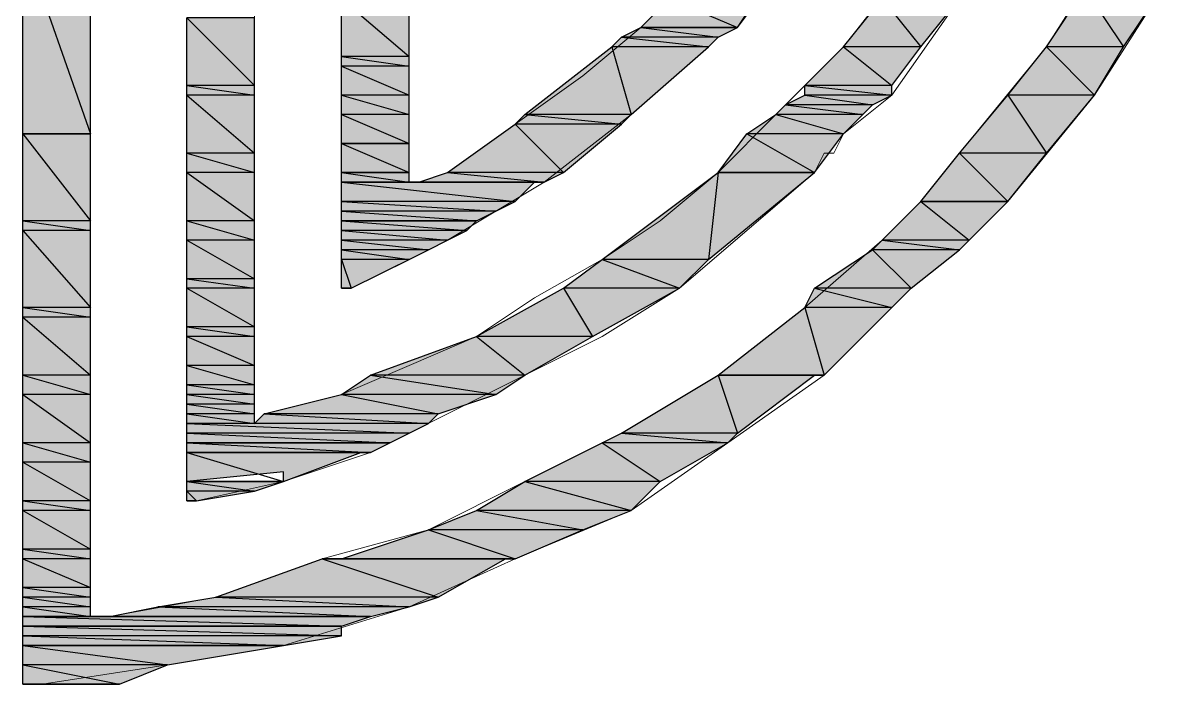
# Model space of a CAD drawing. Header units: millimetres. Extents: x -678 to 5260, y -935 to 3264.
# Drawn here: x 4805.09 to 4844.26, y -864.17 to -841.44 of the extents above; entities that cross this region are included whole.
import ezdxf

# ---------------------------------------------------------------- set-up
doc = ezdxf.new("R2010")
doc.units = ezdxf.units.MM
doc.header["$MEASUREMENT"] = 0
doc.layers.get('0').update_dxf_attribs({"linetype": 'CONTINUOUS'})

msp = doc.modelspace()

# ---------------------------------------------------------------- hatches: boundary and pattern name
at = {"true_color": 0x000007}
h = msp.add_hatch(color=7, dxfattribs=at)
h.paths.add_polyline_path([(4807.41553, -838.61379), (4805.09188, -838.61379), (4807.41553, -845.2528)])
h.paths.add_polyline_path([(4805.09188, -838.61379), (4807.41553, -845.2528), (4805.09188, -845.2528)])
h = msp.add_hatch(color=7, dxfattribs=at)
h.paths.add_polyline_path([(4844.26201, -840.27355), (4841.6064, -840.27355), (4842.9342, -842.26525)])
h.paths.add_polyline_path([(4841.6064, -840.27355), (4842.9342, -842.26525), (4840.2786, -842.26525)])
h = msp.add_hatch(color=7, dxfattribs=at)
h.paths.add_polyline_path([(4818.36989, -840.6055), (4816.04624, -840.6055), (4818.36989, -842.5972)])
h.paths.add_polyline_path([(4816.04624, -840.6055), (4818.36989, -842.5972), (4816.04624, -842.5972)])
h = msp.add_hatch(color=7, dxfattribs=at)
h.paths.add_polyline_path([(4830.3201, -840.6055), (4827.33254, -840.6055), (4829.6562, -841.60135)])
h.paths.add_polyline_path([(4827.33254, -840.6055), (4829.6562, -841.60135), (4826.33669, -841.60135)])
h = msp.add_hatch(color=7, dxfattribs=at)
h.paths.add_polyline_path([(4837.29105, -840.6055), (4834.63545, -840.6055), (4835.96325, -842.26525)])
h.paths.add_polyline_path([(4834.63545, -840.6055), (4835.96325, -842.26525), (4833.30765, -842.26525)])
h = msp.add_hatch(color=7, dxfattribs=at)
h.paths.add_polyline_path([(4813.05869, -841.2694), (4810.73503, -841.2694), (4813.05869, -843.59305)])
h.paths.add_polyline_path([(4810.73503, -841.2694), (4813.05869, -843.59305), (4810.73503, -843.59305)])
h = msp.add_hatch(color=7, dxfattribs=at)
h.paths.add_polyline_path([(4829.6562, -841.60135), (4826.33669, -841.60135), (4828.9923, -841.9333)])
h.paths.add_polyline_path([(4826.33669, -841.60135), (4828.9923, -841.9333), (4825.67279, -841.9333)])
h = msp.add_hatch(color=7, dxfattribs=at)
h.paths.add_polyline_path([(4826.33669, -841.60135), (4829.6562, -841.60135), (4829.32425, -841.60135)])
h.paths.add_polyline_path([(4829.6562, -841.60135), (4829.32425, -841.60135), (4826.33669, -841.60135)])
h = msp.add_hatch(color=7, dxfattribs=at)
h.paths.add_polyline_path([(4828.9923, -841.9333), (4825.67279, -841.9333), (4828.66035, -842.26525)])
h.paths.add_polyline_path([(4825.67279, -841.9333), (4828.66035, -842.26525), (4825.34084, -842.26525)])
h = msp.add_hatch(color=7, dxfattribs=at)
h.paths.add_polyline_path([(4828.66035, -842.26525), (4825.34084, -842.26525), (4826.00474, -844.5889)])
h.paths.add_polyline_path([(4825.34084, -842.26525), (4826.00474, -844.5889), (4822.35329, -844.5889)])
h = msp.add_hatch(color=7, dxfattribs=at)
h.paths.add_polyline_path([(4835.96325, -842.26525), (4833.30765, -842.26525), (4834.9674, -843.59305)])
h.paths.add_polyline_path([(4833.30765, -842.26525), (4834.9674, -843.59305), (4831.97985, -843.59305)])
h = msp.add_hatch(color=7, dxfattribs=at)
h.paths.add_polyline_path([(4842.9342, -842.26525), (4840.2786, -842.26525), (4841.93835, -843.925)])
h.paths.add_polyline_path([(4840.2786, -842.26525), (4841.93835, -843.925), (4838.9508, -843.925)])
h = msp.add_hatch(color=7, dxfattribs=at)
h.paths.add_polyline_path([(4818.36989, -842.5972), (4816.04624, -842.5972), (4818.36989, -842.92915)])
h.paths.add_polyline_path([(4816.04624, -842.5972), (4818.36989, -842.92915), (4816.04624, -842.92915)])
h = msp.add_hatch(color=7, dxfattribs=at)
h.paths.add_polyline_path([(4818.36989, -842.92915), (4816.04624, -842.92915), (4818.36989, -843.925)])
h.paths.add_polyline_path([(4816.04624, -842.92915), (4818.36989, -843.925), (4816.04624, -843.925)])
h = msp.add_hatch(color=7, dxfattribs=at)
h.paths.add_polyline_path([(4813.05869, -843.59305), (4810.73503, -843.59305), (4813.05869, -843.925)])
h.paths.add_polyline_path([(4810.73503, -843.59305), (4813.05869, -843.925), (4810.73503, -843.925)])
h = msp.add_hatch(color=7, dxfattribs=at)
h.paths.add_polyline_path([(4834.9674, -843.59305), (4831.97985, -843.59305), (4834.9674, -843.925)])
h.paths.add_polyline_path([(4831.97985, -843.59305), (4834.9674, -843.925), (4831.97985, -843.925)])
h = msp.add_hatch(color=7, dxfattribs=at)
h.paths.add_polyline_path([(4813.05869, -843.925), (4810.73503, -843.925), (4813.05869, -845.9167)])
h.paths.add_polyline_path([(4810.73503, -843.925), (4813.05869, -845.9167), (4810.73503, -845.9167)])
h = msp.add_hatch(color=7, dxfattribs=at)
h.paths.add_polyline_path([(4818.36989, -843.925), (4816.04624, -843.925), (4818.36989, -844.5889)])
h.paths.add_polyline_path([(4816.04624, -843.925), (4818.36989, -844.5889), (4816.04624, -844.5889)])
h = msp.add_hatch(color=7, dxfattribs=at)
h.paths.add_polyline_path([(4834.9674, -843.925), (4831.97985, -843.925), (4834.3035, -844.25695)])
h.paths.add_polyline_path([(4831.97985, -843.925), (4834.3035, -844.25695), (4831.31595, -844.25695)])
h = msp.add_hatch(color=7, dxfattribs=at)
h.paths.add_polyline_path([(4841.93835, -843.925), (4838.9508, -843.925), (4840.2786, -845.9167)])
h.paths.add_polyline_path([(4838.9508, -843.925), (4840.2786, -845.9167), (4837.29105, -845.9167)])
h = msp.add_hatch(color=7, dxfattribs=at)
h.paths.add_polyline_path([(4834.3035, -844.25695), (4831.31595, -844.25695), (4833.97155, -844.5889)])
h.paths.add_polyline_path([(4831.31595, -844.25695), (4833.97155, -844.5889), (4830.984, -844.5889)])
h = msp.add_hatch(color=7, dxfattribs=at)
h.paths.add_polyline_path([(4818.36989, -844.5889), (4816.04624, -844.5889), (4818.36989, -845.58475)])
h.paths.add_polyline_path([(4816.04624, -844.5889), (4818.36989, -845.58475), (4816.04624, -845.58475)])
h.paths.add_polyline_path([(4818.36989, -845.58475), (4816.04624, -845.58475)])
h.paths.add_polyline_path([(4816.04624, -845.58475), (4818.36989, -845.58475)])
h = msp.add_hatch(color=7, dxfattribs=at)
h.paths.add_polyline_path([(4826.00474, -844.5889), (4822.35329, -844.5889), (4825.67279, -844.92085)])
h.paths.add_polyline_path([(4822.35329, -844.5889), (4825.67279, -844.92085), (4822.02134, -844.92085)])
h = msp.add_hatch(color=7, dxfattribs=at)
h.paths.add_polyline_path([(4833.97155, -844.5889), (4830.984, -844.5889), (4833.30765, -845.2528)])
h.paths.add_polyline_path([(4830.984, -844.5889), (4833.30765, -845.2528), (4829.98815, -845.2528)])
h = msp.add_hatch(color=7, dxfattribs=at)
h.paths.add_polyline_path([(4807.41553, -845.2528), (4805.09188, -845.2528), (4807.41553, -848.24035)])
h.paths.add_polyline_path([(4805.09188, -845.2528), (4807.41553, -848.24035), (4805.09188, -848.24035)])
h = msp.add_hatch(color=7, dxfattribs=at)
h.paths.add_polyline_path([(4825.67279, -844.92085), (4822.02134, -844.92085), (4823.68109, -846.5806)])
h.paths.add_polyline_path([(4822.02134, -844.92085), (4823.68109, -846.5806), (4819.69769, -846.5806)])
h = msp.add_hatch(color=7, dxfattribs=at)
h.paths.add_polyline_path([(4833.30765, -845.2528), (4829.98815, -845.2528), (4832.3118, -846.5806)])
h.paths.add_polyline_path([(4829.98815, -845.2528), (4832.3118, -846.5806), (4828.9923, -846.5806)])
h.paths.add_polyline_path([(4832.3118, -846.5806), (4828.9923, -846.5806)])
h = msp.add_hatch(color=7, dxfattribs=at)
h.paths.add_polyline_path([(4818.36989, -845.58475), (4816.04624, -845.58475), (4818.36989, -846.5806)])
h.paths.add_polyline_path([(4816.04624, -845.58475), (4818.36989, -846.5806), (4816.04624, -846.5806)])
h = msp.add_hatch(color=7, dxfattribs=at)
h.paths.add_polyline_path([(4813.05869, -845.9167), (4810.73503, -845.9167), (4813.05869, -846.5806)])
h.paths.add_polyline_path([(4810.73503, -845.9167), (4813.05869, -846.5806), (4810.73503, -846.5806)])
h = msp.add_hatch(color=7, dxfattribs=at)
h.paths.add_polyline_path([(4840.2786, -845.9167), (4837.29105, -845.9167), (4838.9508, -847.57645)])
h.paths.add_polyline_path([(4837.29105, -845.9167), (4838.9508, -847.57645), (4835.96325, -847.57645)])
h.paths.add_polyline_path([(4838.9508, -847.57645), (4835.96325, -847.57645)])
h.paths.add_polyline_path([(4835.96325, -847.57645), (4838.9508, -847.57645)])
h = msp.add_hatch(color=7, dxfattribs=at)
h.paths.add_polyline_path([(4813.05869, -846.5806), (4810.73503, -846.5806), (4813.05869, -848.24035)])
h.paths.add_polyline_path([(4810.73503, -846.5806), (4813.05869, -848.24035), (4810.73503, -848.24035)])
h = msp.add_hatch(color=7, dxfattribs=at)
h.paths.add_polyline_path([(4818.36989, -846.5806), (4816.04624, -846.5806), (4818.36989, -846.91255)])
h.paths.add_polyline_path([(4816.04624, -846.5806), (4818.36989, -846.91255), (4816.04624, -846.91255)])
h = msp.add_hatch(color=7, dxfattribs=at)
h.paths.add_polyline_path([(4823.68109, -846.5806), (4819.69769, -846.5806), (4823.01719, -846.91255)])
h.paths.add_polyline_path([(4819.69769, -846.5806), (4823.01719, -846.91255), (4818.70184, -846.91255)])
h = msp.add_hatch(color=7, dxfattribs=at)
h.paths.add_polyline_path([(4832.3118, -846.5806), (4828.9923, -846.5806), (4828.66035, -849.56815)])
h.paths.add_polyline_path([(4828.9923, -846.5806), (4828.66035, -849.56815), (4825.00889, -849.56815)])
h = msp.add_hatch(color=7, dxfattribs=at)
h.paths.add_polyline_path([(4822.68524, -846.91255), (4816.04624, -846.91255), (4822.02134, -847.57645)])
h.paths.add_polyline_path([(4816.04624, -846.91255), (4822.02134, -847.57645), (4816.04624, -847.57645)])
h = msp.add_hatch(color=7, dxfattribs=at)
h.paths.add_polyline_path([(4822.02134, -847.57645), (4816.04624, -847.57645), (4821.35744, -847.9084)])
h.paths.add_polyline_path([(4816.04624, -847.57645), (4821.35744, -847.9084), (4816.04624, -847.9084)])
h = msp.add_hatch(color=7, dxfattribs=at)
h.paths.add_polyline_path([(4838.9508, -847.57645), (4835.96325, -847.57645), (4837.623, -848.90425)])
h.paths.add_polyline_path([(4835.96325, -847.57645), (4837.623, -848.90425), (4834.63545, -848.90425)])
h = msp.add_hatch(color=7, dxfattribs=at)
h.paths.add_polyline_path([(4821.35744, -847.9084), (4816.04624, -847.9084), (4820.69354, -848.24035)])
h.paths.add_polyline_path([(4816.04624, -847.9084), (4820.69354, -848.24035), (4816.04624, -848.24035)])
h = msp.add_hatch(color=7, dxfattribs=at)
h.paths.add_polyline_path([(4807.41553, -848.24035), (4805.09188, -848.24035), (4807.41553, -848.5723)])
h.paths.add_polyline_path([(4805.09188, -848.24035), (4807.41553, -848.5723), (4805.09188, -848.5723)])
h = msp.add_hatch(color=7, dxfattribs=at)
h.paths.add_polyline_path([(4813.05869, -848.24035), (4810.73503, -848.24035), (4813.05869, -848.90425)])
h.paths.add_polyline_path([(4810.73503, -848.24035), (4813.05869, -848.90425), (4810.73503, -848.90425)])
h = msp.add_hatch(color=7, dxfattribs=at)
h.paths.add_polyline_path([(4820.69354, -848.24035), (4816.04624, -848.24035), (4820.36159, -848.5723)])
h.paths.add_polyline_path([(4816.04624, -848.24035), (4820.36159, -848.5723), (4816.04624, -848.5723)])
h = msp.add_hatch(color=7, dxfattribs=at)
h.paths.add_polyline_path([(4807.41553, -848.5723), (4805.09188, -848.5723), (4807.41553, -851.2279)])
h.paths.add_polyline_path([(4805.09188, -848.5723), (4807.41553, -851.2279), (4805.09188, -851.2279)])
h = msp.add_hatch(color=7, dxfattribs=at)
h.paths.add_polyline_path([(4820.36159, -848.5723), (4816.04624, -848.5723), (4819.69769, -848.90425)])
h.paths.add_polyline_path([(4816.04624, -848.5723), (4819.69769, -848.90425), (4816.04624, -848.90425)])
h = msp.add_hatch(color=7, dxfattribs=at)
h.paths.add_polyline_path([(4813.05869, -848.90425), (4810.73503, -848.90425), (4813.05869, -850.23205)])
h.paths.add_polyline_path([(4810.73503, -848.90425), (4813.05869, -850.23205), (4810.73503, -850.23205)])
h = msp.add_hatch(color=7, dxfattribs=at)
h.paths.add_polyline_path([(4819.69769, -848.90425), (4816.04624, -848.90425), (4819.03379, -849.2362)])
h.paths.add_polyline_path([(4816.04624, -848.90425), (4819.03379, -849.2362), (4816.04624, -849.2362)])
h = msp.add_hatch(color=7, dxfattribs=at)
h.paths.add_polyline_path([(4837.623, -848.90425), (4834.63545, -848.90425), (4837.29105, -849.2362)])
h.paths.add_polyline_path([(4834.63545, -848.90425), (4837.29105, -849.2362), (4834.3035, -849.2362)])
h = msp.add_hatch(color=7, dxfattribs=at)
h.paths.add_polyline_path([(4819.03379, -849.2362), (4816.04624, -849.2362), (4818.36989, -849.56815)])
h.paths.add_polyline_path([(4816.04624, -849.2362), (4818.36989, -849.56815), (4816.04624, -849.56815)])
h = msp.add_hatch(color=7, dxfattribs=at)
h.paths.add_polyline_path([(4818.36989, -849.56815), (4816.04624, -849.56815), (4816.37819, -850.564)])
h.paths.add_polyline_path([(4816.04624, -849.56815), (4816.37819, -850.564), (4816.04624, -850.564)])
h = msp.add_hatch(color=7, dxfattribs=at)
h.paths.add_polyline_path([(4828.66035, -849.56815), (4825.00889, -849.56815), (4827.6645, -850.564)])
h.paths.add_polyline_path([(4825.00889, -849.56815), (4827.6645, -850.564), (4823.68109, -850.564)])
h = msp.add_hatch(color=7, dxfattribs=at)
h.paths.add_polyline_path([(4837.29105, -849.2362), (4834.3035, -849.2362), (4835.6313, -850.564)])
h.paths.add_polyline_path([(4834.3035, -849.2362), (4835.6313, -850.564), (4832.3118, -850.564)])
h = msp.add_hatch(color=7, dxfattribs=at)
h.paths.add_polyline_path([(4813.05869, -850.23205), (4810.73503, -850.23205), (4813.05869, -850.564)])
h.paths.add_polyline_path([(4810.73503, -850.23205), (4813.05869, -850.564), (4810.73503, -850.564)])
h = msp.add_hatch(color=7, dxfattribs=at)
h.paths.add_polyline_path([(4813.05869, -850.564), (4810.73503, -850.564), (4813.05869, -851.8918)])
h.paths.add_polyline_path([(4810.73503, -850.564), (4813.05869, -851.8918), (4810.73503, -851.8918)])
h = msp.add_hatch(color=7, dxfattribs=at)
h.paths.add_polyline_path([(4827.6645, -850.564), (4823.68109, -850.564), (4824.67694, -852.22375)])
h.paths.add_polyline_path([(4823.68109, -850.564), (4824.67694, -852.22375), (4820.69354, -852.22375)])
h = msp.add_hatch(color=7, dxfattribs=at)
h.paths.add_polyline_path([(4835.6313, -850.564), (4832.3118, -850.564), (4834.9674, -851.2279)])
h.paths.add_polyline_path([(4832.3118, -850.564), (4834.9674, -851.2279), (4831.97985, -851.2279)])
h = msp.add_hatch(color=7, dxfattribs=at)
h.paths.add_polyline_path([(4807.41553, -851.2279), (4805.09188, -851.2279), (4807.41553, -851.55985)])
h.paths.add_polyline_path([(4805.09188, -851.2279), (4807.41553, -851.55985), (4805.09188, -851.55985)])
h = msp.add_hatch(color=7, dxfattribs=at)
h.paths.add_polyline_path([(4834.9674, -851.2279), (4831.97985, -851.2279), (4832.64375, -853.55155)])
h.paths.add_polyline_path([(4831.97985, -851.2279), (4832.64375, -853.55155), (4828.9923, -853.55155)])
h = msp.add_hatch(color=7, dxfattribs=at)
h.paths.add_polyline_path([(4807.41553, -851.55985), (4805.09188, -851.55985), (4807.41553, -853.55155)])
h.paths.add_polyline_path([(4805.09188, -851.55985), (4807.41553, -853.55155), (4805.09188, -853.55155)])
h = msp.add_hatch(color=7, dxfattribs=at)
h.paths.add_polyline_path([(4813.05869, -851.8918), (4810.73503, -851.8918), (4813.05869, -852.22375)])
h.paths.add_polyline_path([(4810.73503, -851.8918), (4813.05869, -852.22375), (4810.73503, -852.22375)])
h = msp.add_hatch(color=7, dxfattribs=at)
h.paths.add_polyline_path([(4813.05869, -852.22375), (4810.73503, -852.22375), (4813.05869, -853.2196)])
h.paths.add_polyline_path([(4810.73503, -852.22375), (4813.05869, -853.2196), (4810.73503, -853.2196)])
h = msp.add_hatch(color=7, dxfattribs=at)
h.paths.add_polyline_path([(4824.67694, -852.22375), (4820.69354, -852.22375), (4822.35329, -853.55155)])
h.paths.add_polyline_path([(4820.69354, -852.22375), (4822.35329, -853.55155), (4817.04209, -853.55155)])
h = msp.add_hatch(color=7, dxfattribs=at)
h.paths.add_polyline_path([(4813.05869, -853.2196), (4810.73503, -853.2196), (4813.05869, -853.8835)])
h.paths.add_polyline_path([(4810.73503, -853.2196), (4813.05869, -853.8835), (4810.73503, -853.8835)])
h = msp.add_hatch(color=7, dxfattribs=at)
h.paths.add_polyline_path([(4807.41553, -853.55155), (4805.09188, -853.55155), (4807.41553, -854.21545)])
h.paths.add_polyline_path([(4805.09188, -853.55155), (4807.41553, -854.21545), (4805.09188, -854.21545)])
h = msp.add_hatch(color=7, dxfattribs=at)
h.paths.add_polyline_path([(4813.05869, -853.8835), (4810.73503, -853.8835), (4813.05869, -854.21545)])
h.paths.add_polyline_path([(4810.73503, -853.8835), (4813.05869, -854.21545), (4810.73503, -854.21545)])
h = msp.add_hatch(color=7, dxfattribs=at)
h.paths.add_polyline_path([(4822.35329, -853.55155), (4817.04209, -853.55155), (4821.35744, -854.21545)])
h.paths.add_polyline_path([(4817.04209, -853.55155), (4821.35744, -854.21545), (4816.04624, -854.21545)])
h = msp.add_hatch(color=7, dxfattribs=at)
h.paths.add_polyline_path([(4832.3118, -853.55155), (4828.9923, -853.55155), (4829.6562, -855.54325)])
h.paths.add_polyline_path([(4828.9923, -853.55155), (4829.6562, -855.54325), (4825.67279, -855.54325)])
h = msp.add_hatch(color=7, dxfattribs=at)
h.paths.add_polyline_path([(4807.41553, -854.21545), (4805.09188, -854.21545), (4807.41553, -855.8752)])
h.paths.add_polyline_path([(4805.09188, -854.21545), (4807.41553, -855.8752), (4805.09188, -855.8752)])
h = msp.add_hatch(color=7, dxfattribs=at)
h.paths.add_polyline_path([(4813.05869, -854.21545), (4810.73503, -854.21545), (4813.05869, -854.5474)])
h.paths.add_polyline_path([(4810.73503, -854.21545), (4813.05869, -854.5474), (4810.73503, -854.5474)])
h = msp.add_hatch(color=7, dxfattribs=at)
h.paths.add_polyline_path([(4821.35744, -854.21545), (4816.04624, -854.21545), (4819.36574, -854.87935)])
h.paths.add_polyline_path([(4816.04624, -854.21545), (4819.36574, -854.87935), (4813.39064, -854.87935)])
h = msp.add_hatch(color=7, dxfattribs=at)
h.paths.add_polyline_path([(4813.05869, -854.5474), (4810.73503, -854.5474), (4813.05869, -854.87935)])
h.paths.add_polyline_path([(4810.73503, -854.5474), (4813.05869, -854.87935), (4810.73503, -854.87935)])
h = msp.add_hatch(color=7, dxfattribs=at)
h.paths.add_polyline_path([(4813.05869, -854.87935), (4810.73503, -854.87935), (4813.05869, -855.2113)])
h.paths.add_polyline_path([(4810.73503, -854.87935), (4813.05869, -855.2113), (4810.73503, -855.2113)])
h = msp.add_hatch(color=7, dxfattribs=at)
h.paths.add_polyline_path([(4819.36574, -854.87935), (4813.39064, -854.87935), (4819.03379, -855.2113)])
h.paths.add_polyline_path([(4813.39064, -854.87935), (4819.03379, -855.2113), (4813.05869, -855.2113)])
h = msp.add_hatch(color=7, dxfattribs=at)
h.paths.add_polyline_path([(4819.03379, -855.2113), (4810.73503, -855.2113), (4818.36989, -855.54325)])
h.paths.add_polyline_path([(4810.73503, -855.2113), (4818.36989, -855.54325), (4810.73503, -855.54325)])
h = msp.add_hatch(color=7, dxfattribs=at)
h.paths.add_polyline_path([(4818.36989, -855.54325), (4810.73503, -855.54325), (4817.70599, -855.8752)])
h.paths.add_polyline_path([(4810.73503, -855.54325), (4817.70599, -855.8752), (4810.73503, -855.8752)])
h = msp.add_hatch(color=7, dxfattribs=at)
h.paths.add_polyline_path([(4829.6562, -855.54325), (4825.67279, -855.54325), (4829.32425, -855.8752)])
h.paths.add_polyline_path([(4825.67279, -855.54325), (4829.32425, -855.8752), (4825.00889, -855.8752)])
h = msp.add_hatch(color=7, dxfattribs=at)
h.paths.add_polyline_path([(4807.41553, -855.8752), (4805.09188, -855.8752), (4807.41553, -856.53911)])
h.paths.add_polyline_path([(4805.09188, -855.8752), (4807.41553, -856.53911), (4805.09188, -856.53911)])
h = msp.add_hatch(color=7, dxfattribs=at)
h.paths.add_polyline_path([(4817.70599, -855.8752), (4810.73503, -855.8752), (4817.04209, -856.20716)])
h.paths.add_polyline_path([(4810.73503, -855.8752), (4817.04209, -856.20716), (4810.73503, -856.20716)])
h = msp.add_hatch(color=7, dxfattribs=at)
h.paths.add_polyline_path([(4816.71014, -856.20716), (4810.73503, -856.20716)])
h.paths.add_polyline_path([(4816.71014, -856.20716), (4810.73503, -856.20716), (4817.04209, -856.20716)])
h = msp.add_hatch(color=7, dxfattribs=at)
h.paths.add_polyline_path([(4816.71014, -856.20716), (4810.73503, -856.20716), (4814.05454, -857.20301)])
h.paths.add_polyline_path([(4810.73503, -856.20716), (4814.05454, -857.20301), (4810.73503, -857.20301)])
h.paths.add_polyline_path([(4814.05454, -857.20301), (4810.73503, -857.20301)])
h.paths.add_polyline_path([(4810.73503, -857.20301), (4814.05454, -857.20301), (4814.05454, -856.87106)])
h = msp.add_hatch(color=7, dxfattribs=at)
h.paths.add_polyline_path([(4829.32425, -855.8752), (4825.00889, -855.8752), (4827.00059, -857.20301)])
h.paths.add_polyline_path([(4825.00889, -855.8752), (4827.00059, -857.20301), (4822.35329, -857.20301)])
h = msp.add_hatch(color=7, dxfattribs=at)
h.paths.add_polyline_path([(4807.41553, -856.53911), (4805.09188, -856.53911), (4807.41553, -857.86691)])
h.paths.add_polyline_path([(4805.09188, -856.53911), (4807.41553, -857.86691), (4805.09188, -857.86691)])
h = msp.add_hatch(color=7, dxfattribs=at)
h.paths.add_polyline_path([(4814.05454, -857.20301), (4810.73503, -857.20301), (4813.05869, -857.53496)])
h.paths.add_polyline_path([(4810.73503, -857.20301), (4813.05869, -857.53496), (4810.73503, -857.53496)])
h = msp.add_hatch(color=7, dxfattribs=at)
h.paths.add_polyline_path([(4827.00059, -857.20301), (4822.35329, -857.20301), (4826.00474, -858.19886)])
h.paths.add_polyline_path([(4822.35329, -857.20301), (4826.00474, -858.19886), (4820.69354, -858.19886)])
h = msp.add_hatch(color=7, dxfattribs=at)
h.paths.add_polyline_path([(4813.05869, -857.53496), (4810.73503, -857.53496), (4811.06698, -857.86691)])
h.paths.add_polyline_path([(4810.73503, -857.53496), (4811.06698, -857.86691), (4810.73503, -857.86691)])
h.paths.add_polyline_path([(4811.06698, -857.86691), (4810.73503, -857.86691)])
h.paths.add_polyline_path([(4810.73503, -857.86691), (4811.06698, -857.86691)])
h = msp.add_hatch(color=7, dxfattribs=at)
h.paths.add_polyline_path([(4807.41553, -857.86691), (4805.09188, -857.86691), (4807.41553, -858.19886)])
h.paths.add_polyline_path([(4805.09188, -857.86691), (4807.41553, -858.19886), (4805.09188, -858.19886)])
h = msp.add_hatch(color=7, dxfattribs=at)
h.paths.add_polyline_path([(4807.41553, -858.19886), (4805.09188, -858.19886), (4807.41553, -859.52666)])
h.paths.add_polyline_path([(4805.09188, -858.19886), (4807.41553, -859.52666), (4805.09188, -859.52666)])
h = msp.add_hatch(color=7, dxfattribs=at)
h.paths.add_polyline_path([(4826.00474, -858.19886), (4820.69354, -858.19886), (4824.34499, -858.86276)])
h.paths.add_polyline_path([(4820.69354, -858.19886), (4824.34499, -858.86276), (4819.03379, -858.86276)])
h = msp.add_hatch(color=7, dxfattribs=at)
h.paths.add_polyline_path([(4824.34499, -858.86276), (4819.03379, -858.86276), (4822.02134, -859.85861)])
h.paths.add_polyline_path([(4819.03379, -858.86276), (4822.02134, -859.85861), (4816.04624, -859.85861)])
h = msp.add_hatch(color=7, dxfattribs=at)
h.paths.add_polyline_path([(4807.41553, -859.52666), (4805.09188, -859.52666), (4807.41553, -859.85861)])
h.paths.add_polyline_path([(4805.09188, -859.52666), (4807.41553, -859.85861), (4805.09188, -859.85861)])
h = msp.add_hatch(color=7, dxfattribs=at)
h.paths.add_polyline_path([(4807.41553, -859.85861), (4805.09188, -859.85861), (4807.41553, -860.85446)])
h.paths.add_polyline_path([(4805.09188, -859.85861), (4807.41553, -860.85446), (4805.09188, -860.85446)])
h = msp.add_hatch(color=7, dxfattribs=at)
h.paths.add_polyline_path([(4821.68939, -859.85861), (4815.38234, -859.85861), (4819.36574, -861.18641)])
h.paths.add_polyline_path([(4815.38234, -859.85861), (4819.36574, -861.18641), (4811.73089, -861.18641)])
h = msp.add_hatch(color=7, dxfattribs=at)
h.paths.add_polyline_path([(4822.02134, -859.85861), (4816.04624, -859.85861), (4821.68939, -859.85861)])
h.paths.add_polyline_path([(4816.04624, -859.85861), (4821.68939, -859.85861), (4815.38234, -859.85861)])
h = msp.add_hatch(color=7, dxfattribs=at)
h.paths.add_polyline_path([(4807.41553, -860.85446), (4805.09188, -860.85446), (4807.41553, -861.18641)])
h.paths.add_polyline_path([(4805.09188, -860.85446), (4807.41553, -861.18641), (4805.09188, -861.18641)])
h = msp.add_hatch(color=7, dxfattribs=at)
h.paths.add_polyline_path([(4807.41553, -861.18641), (4805.09188, -861.18641), (4807.41553, -861.51836)])
h.paths.add_polyline_path([(4805.09188, -861.18641), (4807.41553, -861.51836), (4805.09188, -861.51836)])
h = msp.add_hatch(color=7, dxfattribs=at)
h.paths.add_polyline_path([(4819.36574, -861.18641), (4811.73089, -861.18641), (4818.36989, -861.51836)])
h.paths.add_polyline_path([(4811.73089, -861.18641), (4818.36989, -861.51836), (4809.73918, -861.51836)])
h = msp.add_hatch(color=7, dxfattribs=at)
h.paths.add_polyline_path([(4807.41553, -861.51836), (4805.09188, -861.51836), (4807.41553, -861.85031)])
h.paths.add_polyline_path([(4805.09188, -861.51836), (4807.41553, -861.85031), (4805.09188, -861.85031)])
h = msp.add_hatch(color=7, dxfattribs=at)
h.paths.add_polyline_path([(4818.36989, -861.51836), (4809.73918, -861.51836), (4817.04209, -861.85031)])
h.paths.add_polyline_path([(4809.73918, -861.51836), (4817.04209, -861.85031), (4808.07943, -861.85031)])
h = msp.add_hatch(color=7, dxfattribs=at)
h.paths.add_polyline_path([(4817.04209, -861.85031), (4805.09188, -861.85031), (4816.04624, -862.18226)])
h.paths.add_polyline_path([(4805.09188, -861.85031), (4816.04624, -862.18226), (4805.09188, -862.18226)])
h = msp.add_hatch(color=7, dxfattribs=at)
h.paths.add_polyline_path([(4817.04209, -861.85031), (4808.07943, -861.85031)])
h.paths.add_polyline_path([(4808.07943, -861.85031), (4817.04209, -861.85031), (4807.74748, -861.85031)])
h = msp.add_hatch(color=7, dxfattribs=at)
h.paths.add_polyline_path([(4816.04624, -862.18226), (4805.09188, -862.18226), (4816.04624, -862.51421)])
h.paths.add_polyline_path([(4805.09188, -862.18226), (4816.04624, -862.51421), (4805.09188, -862.51421)])
h = msp.add_hatch(color=7, dxfattribs=at)
h.paths.add_polyline_path([(4816.04624, -862.51421), (4805.09188, -862.51421), (4814.05454, -862.84616)])
h.paths.add_polyline_path([(4805.09188, -862.51421), (4814.05454, -862.84616), (4805.09188, -862.84616)])
h.paths.add_polyline_path([(4814.05454, -862.84616), (4805.09188, -862.84616)])
h.paths.add_polyline_path([(4805.09188, -862.84616), (4814.05454, -862.84616)])
h = msp.add_hatch(color=7, dxfattribs=at)
h.paths.add_polyline_path([(4814.05454, -862.84616), (4805.09188, -862.84616), (4810.07113, -863.51006)])
h.paths.add_polyline_path([(4805.09188, -862.84616), (4810.07113, -863.51006), (4805.09188, -863.51006)])
h = msp.add_hatch(color=7, dxfattribs=at)
h.paths.add_polyline_path([(4810.07113, -863.51006), (4805.09188, -863.51006), (4808.41138, -864.17396)])
h.paths.add_polyline_path([(4805.09188, -863.51006), (4808.41138, -864.17396), (4805.09188, -864.17396)])
h = msp.add_hatch(color=7, dxfattribs=at)
h.paths.add_polyline_path([(4807.08358, -864.17396), (4805.09188, -864.17396)])
h.paths.add_polyline_path([(4807.08358, -864.17396), (4805.09188, -864.17396), (4808.41138, -864.17396)])
h = msp.add_hatch(color=7, dxfattribs=at)
h.paths.add_polyline_path([(4807.08358, -864.17396), (4805.09188, -864.17396), (4805.75578, -864.17396)])
h.paths.add_polyline_path([(4805.09188, -864.17396), (4805.75578, -864.17396)])
h = msp.add_hatch(color=7, dxfattribs=at)
h.paths.add_polyline_path([(4805.42383, -864.17396), (4805.09188, -864.17396)])
h.paths.add_polyline_path([(4805.42383, -864.17396), (4805.09188, -864.17396), (4805.75578, -864.17396)])

# ---------------------------------------------------------------- linework, layer by layer
at = {"color": 7, "linetype": 'Continuous', "lineweight": 9, "true_color": 0x000007}
for points in [[(4844.26201, -840.27355), (4841.93835, -843.925), (4838.9508, -847.57645), (4837.29105, -849.2362), (4835.6313, -850.564), (4832.64375, -853.55155), (4829.32425, -855.8752), (4826.00474, -858.19886), (4822.02134, -859.85861), (4818.36989, -861.51836), (4814.05454, -862.84616), (4810.07113, -863.51006), (4805.75578, -864.17396), (4805.42383, -864.17396), (4805.09188, -864.17396), (4805.09188, -864.17396), (4805.09188, -863.51006), (4805.09188, -862.84616), (4805.09188, -862.51421), (4805.09188, -862.18226), (4805.09188, -861.85031), (4805.09188, -861.85031), (4805.09188, -861.51836), (4805.09188, -861.18641), (4805.09188, -859.85861), (4805.09188, -858.19886), (4805.09188, -856.20716), (4805.09188, -854.21545), (4805.09188, -851.2279), (4805.09188, -848.5723), (4805.09188, -845.2528), (4805.09188, -841.9333), (4805.09188, -838.28184)], [(4807.41553, -838.28184), (4807.41553, -841.60135), (4807.41553, -845.2528), (4807.41553, -848.24035), (4807.41553, -851.2279), (4807.41553, -853.8835), (4807.41553, -855.8752), (4807.41553, -857.86691), (4807.41553, -859.52666), (4807.41553, -860.85446), (4807.41553, -861.18641), (4807.41553, -861.51836), (4807.41553, -861.85031), (4807.41553, -861.85031), (4807.74748, -861.85031), (4808.07943, -861.85031), (4811.73089, -861.18641), (4815.38234, -859.85861), (4819.03379, -858.86276), (4822.35329, -857.20301), (4825.67279, -855.54325), (4828.9923, -853.55155), (4831.97985, -851.2279), (4834.63545, -848.90425), (4835.29935, -848.24035), (4835.96325, -847.57645), (4837.29105, -845.9167), (4840.2786, -842.26525), (4842.60225, -838.61379)], [(4813.05869, -840.93745), (4813.05869, -843.59305), (4813.05869, -845.9167), (4813.05869, -848.24035), (4813.05869, -850.23205), (4813.05869, -851.8918), (4813.05869, -853.2196), (4813.05869, -854.21545), (4813.05869, -854.87935), (4813.05869, -855.2113), (4813.05869, -855.2113), (4813.39064, -854.87935), (4816.04624, -854.21545), (4818.36989, -853.2196), (4820.69354, -852.22375), (4822.68524, -850.89595), (4825.00889, -849.56815), (4827.00059, -848.24035), (4828.9923, -846.5806), (4830.984, -844.5889), (4831.31595, -844.25695), (4831.6479, -843.925), (4831.97985, -843.59305), (4833.30765, -842.26525), (4835.6313, -839.27769)], [(4818.36989, -839.9416), (4818.36989, -841.60135), (4818.36989, -843.2611), (4818.36989, -844.5889), (4818.36989, -845.58475), (4818.36989, -846.5806), (4818.36989, -846.91255), (4818.36989, -846.91255), (4818.70184, -846.91255), (4819.69769, -846.5806), (4822.02134, -844.92085), (4824.34499, -843.2611), (4826.33669, -841.60135), (4827.33254, -840.6055)], [(4830.65205, -840.27355), (4829.6562, -841.60135), (4828.9923, -841.9333), (4828.66035, -842.26525), (4826.00474, -844.5889), (4823.01719, -846.91255), (4819.69769, -848.90425), (4816.37819, -850.564), (4816.04624, -850.564), (4816.04624, -849.56815), (4816.04624, -849.2362), (4816.04624, -848.5723), (4816.04624, -848.24035), (4816.04624, -847.9084), (4816.04624, -847.57645), (4816.04624, -846.5806), (4816.04624, -845.58475), (4816.04624, -843.925), (4816.04624, -842.5972), (4816.04624, -840.6055)], [(4837.29105, -840.6055), (4834.9674, -843.925), (4833.30765, -845.2528), (4832.9757, -845.9167), (4832.64375, -845.9167), (4832.3118, -846.5806), (4829.98815, -848.5723), (4827.6645, -850.564), (4825.00889, -852.22375), (4822.35329, -853.55155), (4819.69769, -854.87935), (4817.04209, -856.20716), (4814.05454, -857.20301), (4811.06698, -857.86691), (4810.73503, -857.86691), (4810.73503, -857.53496), (4810.73503, -857.20301), (4810.73503, -856.53911), (4810.73503, -856.20716), (4810.73503, -855.8752), (4810.73503, -855.54325), (4810.73503, -854.5474), (4810.73503, -853.8835), (4810.73503, -852.22375), (4810.73503, -850.564), (4810.73503, -848.90425), (4810.73503, -846.5806), (4810.73503, -843.925), (4810.73503, -841.2694)]]:
    msp.add_lwpolyline(points, dxfattribs=at)
at = {"color": 7, "linetype": 'Continuous', "lineweight": -2, "true_color": 0x000007}
for points in [[(4807.41553, -838.61379), (4805.09188, -838.61379), (4807.41553, -845.2528)], [(4805.09188, -838.61379), (4807.41553, -845.2528), (4805.09188, -845.2528)], [(4841.6064, -840.27355), (4842.9342, -842.26525), (4840.2786, -842.26525)], [(4844.26201, -840.27355), (4841.6064, -840.27355), (4842.9342, -842.26525)], [(4818.36989, -840.6055), (4816.04624, -840.6055), (4818.36989, -842.5972)], [(4816.04624, -840.6055), (4818.36989, -842.5972), (4816.04624, -842.5972)], [(4827.33254, -840.6055), (4829.6562, -841.60135), (4826.33669, -841.60135)], [(4830.3201, -840.6055), (4827.33254, -840.6055), (4829.6562, -841.60135)], [(4834.63545, -840.6055), (4835.96325, -842.26525), (4833.30765, -842.26525)], [(4837.29105, -840.6055), (4834.63545, -840.6055), (4835.96325, -842.26525)], [(4813.05869, -841.2694), (4810.73503, -841.2694), (4813.05869, -843.59305)], [(4810.73503, -841.2694), (4813.05869, -843.59305), (4810.73503, -843.59305)], [(4826.33669, -841.60135), (4828.9923, -841.9333), (4825.67279, -841.9333)], [(4826.33669, -841.60135), (4829.6562, -841.60135), (4829.32425, -841.60135)], [(4829.6562, -841.60135), (4829.32425, -841.60135), (4826.33669, -841.60135)], [(4829.6562, -841.60135), (4826.33669, -841.60135), (4828.9923, -841.9333)], [(4825.67279, -841.9333), (4828.66035, -842.26525), (4825.34084, -842.26525)], [(4828.9923, -841.9333), (4825.67279, -841.9333), (4828.66035, -842.26525)], [(4825.34084, -842.26525), (4826.00474, -844.5889), (4822.35329, -844.5889)], [(4828.66035, -842.26525), (4825.34084, -842.26525), (4826.00474, -844.5889)], [(4833.30765, -842.26525), (4834.9674, -843.59305), (4831.97985, -843.59305)], [(4835.96325, -842.26525), (4833.30765, -842.26525), (4834.9674, -843.59305)], [(4840.2786, -842.26525), (4841.93835, -843.925), (4838.9508, -843.925)], [(4842.9342, -842.26525), (4840.2786, -842.26525), (4841.93835, -843.925)], [(4818.36989, -842.5972), (4816.04624, -842.5972), (4818.36989, -842.92915)], [(4816.04624, -842.5972), (4818.36989, -842.92915), (4816.04624, -842.92915)], [(4818.36989, -842.92915), (4816.04624, -842.92915), (4818.36989, -843.925)], [(4816.04624, -842.92915), (4818.36989, -843.925), (4816.04624, -843.925)], [(4813.05869, -843.59305), (4810.73503, -843.59305), (4813.05869, -843.925)], [(4810.73503, -843.59305), (4813.05869, -843.925), (4810.73503, -843.925)], [(4834.9674, -843.59305), (4831.97985, -843.59305), (4834.9674, -843.925)], [(4831.97985, -843.59305), (4834.9674, -843.925), (4831.97985, -843.925)], [(4813.05869, -843.925), (4810.73503, -843.925), (4813.05869, -845.9167)], [(4810.73503, -843.925), (4813.05869, -845.9167), (4810.73503, -845.9167)], [(4818.36989, -843.925), (4816.04624, -843.925), (4818.36989, -844.5889)], [(4816.04624, -843.925), (4818.36989, -844.5889), (4816.04624, -844.5889)], [(4831.97985, -843.925), (4834.3035, -844.25695), (4831.31595, -844.25695)], [(4834.9674, -843.925), (4831.97985, -843.925), (4834.3035, -844.25695)], [(4838.9508, -843.925), (4840.2786, -845.9167), (4837.29105, -845.9167)], [(4841.93835, -843.925), (4838.9508, -843.925), (4840.2786, -845.9167)], [(4831.31595, -844.25695), (4833.97155, -844.5889), (4830.984, -844.5889)], [(4834.3035, -844.25695), (4831.31595, -844.25695), (4833.97155, -844.5889)], [(4818.36989, -844.5889), (4816.04624, -844.5889), (4818.36989, -845.58475)], [(4816.04624, -844.5889), (4818.36989, -845.58475), (4816.04624, -845.58475)], [(4822.35329, -844.5889), (4825.67279, -844.92085), (4822.02134, -844.92085)], [(4826.00474, -844.5889), (4822.35329, -844.5889), (4825.67279, -844.92085)], [(4830.984, -844.5889), (4833.30765, -845.2528), (4829.98815, -845.2528)], [(4833.97155, -844.5889), (4830.984, -844.5889), (4833.30765, -845.2528)], [(4807.41553, -845.2528), (4805.09188, -845.2528)], [(4805.09188, -845.2528), (4807.41553, -845.2528)], [(4807.41553, -845.2528), (4805.09188, -845.2528), (4807.41553, -848.24035)], [(4805.09188, -845.2528), (4807.41553, -848.24035), (4805.09188, -848.24035)], [(4822.02134, -844.92085), (4823.68109, -846.5806), (4819.69769, -846.5806)], [(4825.67279, -844.92085), (4822.02134, -844.92085), (4823.68109, -846.5806)], [(4829.98815, -845.2528), (4832.3118, -846.5806), (4828.9923, -846.5806)], [(4833.30765, -845.2528), (4829.98815, -845.2528), (4832.3118, -846.5806)], [(4818.36989, -845.58475), (4816.04624, -845.58475)], [(4816.04624, -845.58475), (4818.36989, -845.58475), (4818.36989, -845.58475)], [(4818.36989, -845.58475), (4816.04624, -845.58475), (4818.36989, -846.5806)], [(4816.04624, -845.58475), (4818.36989, -846.5806), (4816.04624, -846.5806)], [(4813.05869, -845.9167), (4810.73503, -845.9167), (4813.05869, -846.5806)], [(4810.73503, -845.9167), (4813.05869, -846.5806), (4810.73503, -846.5806)], [(4837.29105, -845.9167), (4838.9508, -847.57645), (4835.96325, -847.57645)], [(4840.2786, -845.9167), (4837.29105, -845.9167), (4838.9508, -847.57645)], [(4813.05869, -846.5806), (4810.73503, -846.5806), (4813.05869, -848.24035)], [(4810.73503, -846.5806), (4813.05869, -848.24035), (4810.73503, -848.24035)], [(4818.36989, -846.5806), (4816.04624, -846.5806)], [(4816.04624, -846.5806), (4818.36989, -846.5806)], [(4818.36989, -846.5806), (4816.04624, -846.5806), (4818.36989, -846.91255)], [(4816.04624, -846.5806), (4818.36989, -846.91255), (4816.04624, -846.91255)], [(4819.69769, -846.5806), (4823.01719, -846.91255), (4818.70184, -846.91255)], [(4823.68109, -846.5806), (4819.69769, -846.5806), (4823.01719, -846.91255)], [(4828.9923, -846.5806), (4828.66035, -849.56815), (4825.00889, -849.56815)], [(4832.3118, -846.5806), (4828.9923, -846.5806), (4828.66035, -849.56815)], [(4832.3118, -846.5806), (4828.9923, -846.5806), (4828.9923, -846.5806)], [(4828.9923, -846.5806), (4832.3118, -846.5806), (4832.3118, -846.5806)], [(4818.36989, -846.91255), (4816.04624, -846.91255)], [(4816.04624, -846.91255), (4818.36989, -846.91255)], [(4816.04624, -846.91255), (4818.36989, -846.91255), (4818.36989, -846.91255)], [(4818.36989, -846.91255), (4818.36989, -846.91255), (4816.04624, -846.91255)], [(4822.68524, -846.91255), (4816.04624, -846.91255), (4822.02134, -847.57645)], [(4816.04624, -846.91255), (4822.02134, -847.57645), (4816.04624, -847.57645)], [(4818.70184, -846.91255), (4822.68524, -846.91255), (4818.36989, -846.91255)], [(4822.68524, -846.91255), (4818.36989, -846.91255)], [(4818.36989, -846.91255), (4822.68524, -846.91255)], [(4823.01719, -846.91255), (4818.70184, -846.91255)], [(4818.70184, -846.91255), (4823.01719, -846.91255)], [(4823.01719, -846.91255), (4818.70184, -846.91255), (4822.68524, -846.91255)], [(4822.02134, -847.57645), (4816.04624, -847.57645), (4821.35744, -847.9084)], [(4816.04624, -847.57645), (4821.35744, -847.9084), (4816.04624, -847.9084)], [(4835.96325, -847.57645), (4837.623, -848.90425), (4834.63545, -848.90425)], [(4838.9508, -847.57645), (4835.96325, -847.57645)], [(4835.96325, -847.57645), (4838.9508, -847.57645), (4838.9508, -847.57645)], [(4838.9508, -847.57645), (4835.96325, -847.57645), (4837.623, -848.90425)], [(4821.35744, -847.9084), (4816.04624, -847.9084), (4820.69354, -848.24035)], [(4816.04624, -847.9084), (4820.69354, -848.24035), (4816.04624, -848.24035)], [(4807.41553, -848.24035), (4805.09188, -848.24035), (4807.41553, -848.5723)], [(4805.09188, -848.24035), (4807.41553, -848.5723), (4805.09188, -848.5723)], [(4813.05869, -848.24035), (4810.73503, -848.24035), (4813.05869, -848.90425)], [(4810.73503, -848.24035), (4813.05869, -848.90425), (4810.73503, -848.90425)], [(4816.04624, -848.24035), (4820.69354, -848.24035), (4820.69354, -848.24035)], [(4820.69354, -848.24035), (4820.69354, -848.24035), (4816.04624, -848.24035)], [(4816.04624, -848.24035), (4820.69354, -848.24035), (4820.69354, -848.24035)], [(4820.69354, -848.24035), (4820.69354, -848.24035), (4816.04624, -848.24035)], [(4820.69354, -848.24035), (4816.04624, -848.24035), (4820.36159, -848.5723)], [(4816.04624, -848.24035), (4820.36159, -848.5723), (4816.04624, -848.5723)], [(4807.41553, -848.5723), (4805.09188, -848.5723), (4807.41553, -851.2279)], [(4805.09188, -848.5723), (4807.41553, -851.2279), (4805.09188, -851.2279)], [(4820.36159, -848.5723), (4816.04624, -848.5723), (4819.69769, -848.90425)], [(4816.04624, -848.5723), (4819.69769, -848.90425), (4816.04624, -848.90425)], [(4813.05869, -848.90425), (4810.73503, -848.90425), (4813.05869, -850.23205)], [(4810.73503, -848.90425), (4813.05869, -850.23205), (4810.73503, -850.23205)], [(4819.69769, -848.90425), (4816.04624, -848.90425), (4819.03379, -849.2362)], [(4816.04624, -848.90425), (4819.03379, -849.2362), (4816.04624, -849.2362)], [(4834.63545, -848.90425), (4837.29105, -849.2362), (4834.3035, -849.2362)], [(4837.623, -848.90425), (4834.63545, -848.90425), (4837.29105, -849.2362)], [(4819.03379, -849.2362), (4816.04624, -849.2362), (4818.36989, -849.56815)], [(4816.04624, -849.2362), (4818.36989, -849.56815), (4816.04624, -849.56815)], [(4818.36989, -849.56815), (4816.04624, -849.56815), (4816.37819, -850.564)], [(4816.04624, -849.56815), (4816.37819, -850.564), (4816.04624, -850.564)], [(4825.00889, -849.56815), (4827.6645, -850.564), (4823.68109, -850.564)], [(4828.66035, -849.56815), (4825.00889, -849.56815), (4827.6645, -850.564)], [(4834.3035, -849.2362), (4835.6313, -850.564), (4832.3118, -850.564)], [(4837.29105, -849.2362), (4834.3035, -849.2362), (4835.6313, -850.564)], [(4813.05869, -850.23205), (4810.73503, -850.23205), (4813.05869, -850.564)], [(4810.73503, -850.23205), (4813.05869, -850.564), (4810.73503, -850.564)], [(4813.05869, -850.564), (4810.73503, -850.564), (4813.05869, -851.8918)], [(4810.73503, -850.564), (4813.05869, -851.8918), (4810.73503, -851.8918)], [(4816.37819, -850.564), (4816.37819, -850.564), (4816.04624, -850.564)], [(4816.37819, -850.564), (4816.04624, -850.564)], [(4816.04624, -850.564), (4816.04624, -850.564)], [(4816.04624, -850.564), (4816.37819, -850.564), (4816.37819, -850.564)], [(4816.04624, -850.564), (4816.04624, -850.564)], [(4816.04624, -850.564), (4816.04624, -850.564)], [(4816.04624, -850.564), (4816.04624, -850.564)], [(4816.04624, -850.564), (4816.04624, -850.564)], [(4816.04624, -850.564), (4816.04624, -850.564)], [(4823.68109, -850.564), (4824.67694, -852.22375), (4820.69354, -852.22375)], [(4827.6645, -850.564), (4823.68109, -850.564), (4824.67694, -852.22375)], [(4832.3118, -850.564), (4834.9674, -851.2279), (4831.97985, -851.2279)], [(4835.6313, -850.564), (4832.3118, -850.564), (4834.9674, -851.2279)], [(4807.41553, -851.2279), (4805.09188, -851.2279), (4807.41553, -851.55985)], [(4805.09188, -851.2279), (4807.41553, -851.55985), (4805.09188, -851.55985)], [(4831.97985, -851.2279), (4832.64375, -853.55155), (4828.9923, -853.55155)], [(4834.9674, -851.2279), (4831.97985, -851.2279), (4832.64375, -853.55155)], [(4807.41553, -851.55985), (4805.09188, -851.55985), (4807.41553, -853.55155)], [(4805.09188, -851.55985), (4807.41553, -853.55155), (4805.09188, -853.55155)], [(4813.05869, -851.8918), (4810.73503, -851.8918), (4813.05869, -852.22375)], [(4810.73503, -851.8918), (4813.05869, -852.22375), (4810.73503, -852.22375)], [(4813.05869, -852.22375), (4810.73503, -852.22375), (4813.05869, -853.2196)], [(4810.73503, -852.22375), (4813.05869, -853.2196), (4810.73503, -853.2196)], [(4820.69354, -852.22375), (4822.35329, -853.55155), (4817.04209, -853.55155)], [(4824.67694, -852.22375), (4820.69354, -852.22375), (4822.35329, -853.55155)], [(4813.05869, -853.2196), (4810.73503, -853.2196), (4813.05869, -853.8835)], [(4810.73503, -853.2196), (4813.05869, -853.8835), (4810.73503, -853.8835)], [(4807.41553, -853.55155), (4805.09188, -853.55155), (4807.41553, -854.21545)], [(4805.09188, -853.55155), (4807.41553, -854.21545), (4805.09188, -854.21545)], [(4813.05869, -853.8835), (4810.73503, -853.8835), (4813.05869, -854.21545)], [(4810.73503, -853.8835), (4813.05869, -854.21545), (4810.73503, -854.21545)], [(4817.04209, -853.55155), (4821.35744, -854.21545), (4816.04624, -854.21545)], [(4822.35329, -853.55155), (4817.04209, -853.55155), (4821.35744, -854.21545)], [(4828.9923, -853.55155), (4829.6562, -855.54325), (4825.67279, -855.54325)], [(4832.64375, -853.55155), (4828.9923, -853.55155), (4832.3118, -853.55155)], [(4828.9923, -853.55155), (4832.3118, -853.55155)], [(4832.3118, -853.55155), (4828.9923, -853.55155), (4829.6562, -855.54325)], [(4807.41553, -854.21545), (4805.09188, -854.21545), (4807.41553, -855.8752)], [(4805.09188, -854.21545), (4807.41553, -855.8752), (4805.09188, -855.8752)], [(4813.05869, -854.21545), (4810.73503, -854.21545), (4813.05869, -854.5474)], [(4810.73503, -854.21545), (4813.05869, -854.5474), (4810.73503, -854.5474)], [(4816.04624, -854.21545), (4819.36574, -854.87935), (4813.39064, -854.87935)], [(4821.35744, -854.21545), (4816.04624, -854.21545), (4819.36574, -854.87935)], [(4813.05869, -854.5474), (4810.73503, -854.5474), (4813.05869, -854.87935)], [(4810.73503, -854.5474), (4813.05869, -854.87935), (4810.73503, -854.87935)], [(4813.05869, -854.87935), (4810.73503, -854.87935), (4813.05869, -855.2113)], [(4810.73503, -854.87935), (4813.05869, -855.2113), (4810.73503, -855.2113)], [(4813.39064, -854.87935), (4819.03379, -855.2113), (4813.05869, -855.2113)], [(4819.36574, -854.87935), (4813.39064, -854.87935), (4819.03379, -855.2113)], [(4819.03379, -855.2113), (4810.73503, -855.2113), (4818.36989, -855.54325)], [(4810.73503, -855.2113), (4818.36989, -855.54325), (4810.73503, -855.54325)], [(4818.36989, -855.54325), (4810.73503, -855.54325), (4817.70599, -855.8752)], [(4810.73503, -855.54325), (4817.70599, -855.8752), (4810.73503, -855.8752)], [(4825.67279, -855.54325), (4829.32425, -855.8752), (4825.00889, -855.8752)], [(4829.6562, -855.54325), (4825.67279, -855.54325), (4829.32425, -855.8752)], [(4807.41553, -855.8752), (4805.09188, -855.8752), (4807.41553, -856.53911)], [(4805.09188, -855.8752), (4807.41553, -856.53911), (4805.09188, -856.53911)], [(4810.73503, -855.8752), (4817.70599, -855.8752), (4817.70599, -855.8752)], [(4817.70599, -855.8752), (4817.70599, -855.8752), (4810.73503, -855.8752)], [(4817.70599, -855.8752), (4817.70599, -855.8752), (4810.73503, -855.8752)], [(4817.70599, -855.8752), (4810.73503, -855.8752)], [(4817.70599, -855.8752), (4810.73503, -855.8752), (4817.04209, -856.20716)], [(4810.73503, -855.8752), (4817.04209, -856.20716), (4810.73503, -856.20716)], [(4816.71014, -856.20716), (4816.71014, -856.20716), (4810.73503, -856.20716)], [(4816.71014, -856.20716), (4810.73503, -856.20716), (4817.04209, -856.20716)], [(4816.71014, -856.20716), (4810.73503, -856.20716), (4814.05454, -857.20301)], [(4810.73503, -856.20716), (4814.05454, -857.20301), (4810.73503, -857.20301)], [(4825.00889, -855.8752), (4827.00059, -857.20301), (4822.35329, -857.20301)], [(4829.32425, -855.8752), (4825.00889, -855.8752), (4827.00059, -857.20301)], [(4807.41553, -856.53911), (4805.09188, -856.53911), (4807.41553, -857.86691)], [(4805.09188, -856.53911), (4807.41553, -857.86691), (4805.09188, -857.86691)], [(4810.73503, -857.20301), (4814.05454, -857.20301), (4814.05454, -856.87106)], [(4814.05454, -857.20301), (4810.73503, -857.20301)], [(4814.05454, -857.20301), (4810.73503, -857.20301), (4813.05869, -857.53496)], [(4810.73503, -857.20301), (4813.05869, -857.53496), (4810.73503, -857.53496)], [(4822.35329, -857.20301), (4826.00474, -858.19886), (4820.69354, -858.19886)], [(4827.00059, -857.20301), (4822.35329, -857.20301), (4826.00474, -858.19886)], [(4813.05869, -857.53496), (4810.73503, -857.53496), (4811.06698, -857.86691)], [(4810.73503, -857.53496), (4811.06698, -857.86691), (4810.73503, -857.86691)], [(4807.41553, -857.86691), (4805.09188, -857.86691), (4807.41553, -858.19886)], [(4805.09188, -857.86691), (4807.41553, -858.19886), (4805.09188, -858.19886)], [(4807.41553, -858.19886), (4805.09188, -858.19886), (4807.41553, -859.52666)], [(4805.09188, -858.19886), (4807.41553, -859.52666), (4805.09188, -859.52666)], [(4811.06698, -857.86691), (4810.73503, -857.86691)], [(4810.73503, -857.86691), (4811.06698, -857.86691), (4811.06698, -857.86691)], [(4810.73503, -857.86691), (4810.73503, -857.86691)], [(4810.73503, -857.86691), (4810.73503, -857.86691), (4811.06698, -857.86691)], [(4810.73503, -857.86691), (4810.73503, -857.86691)], [(4810.73503, -857.86691), (4810.73503, -857.86691)], [(4810.73503, -857.86691), (4810.73503, -857.86691)], [(4810.73503, -857.86691), (4810.73503, -857.86691)], [(4810.73503, -857.86691), (4810.73503, -857.86691)], [(4820.69354, -858.19886), (4824.34499, -858.86276), (4819.03379, -858.86276)], [(4826.00474, -858.19886), (4820.69354, -858.19886), (4824.34499, -858.86276)], [(4819.03379, -858.86276), (4822.02134, -859.85861), (4816.04624, -859.85861)], [(4824.34499, -858.86276), (4819.03379, -858.86276), (4822.02134, -859.85861)], [(4807.41553, -859.52666), (4805.09188, -859.52666), (4807.41553, -859.85861)], [(4805.09188, -859.52666), (4807.41553, -859.85861), (4805.09188, -859.85861)], [(4807.41553, -859.85861), (4805.09188, -859.85861), (4807.41553, -860.85446)], [(4805.09188, -859.85861), (4807.41553, -860.85446), (4805.09188, -860.85446)], [(4815.38234, -859.85861), (4819.36574, -861.18641), (4811.73089, -861.18641)], [(4816.04624, -859.85861), (4821.68939, -859.85861), (4815.38234, -859.85861)], [(4821.68939, -859.85861), (4815.38234, -859.85861), (4819.36574, -861.18641)], [(4822.02134, -859.85861), (4816.04624, -859.85861), (4821.68939, -859.85861)], [(4807.41553, -860.85446), (4805.09188, -860.85446), (4807.41553, -861.18641)], [(4805.09188, -860.85446), (4807.41553, -861.18641), (4805.09188, -861.18641)], [(4807.41553, -861.18641), (4805.09188, -861.18641), (4807.41553, -861.51836)], [(4805.09188, -861.18641), (4807.41553, -861.51836), (4805.09188, -861.51836)], [(4811.73089, -861.18641), (4818.36989, -861.51836), (4809.73918, -861.51836)], [(4819.36574, -861.18641), (4811.73089, -861.18641), (4818.36989, -861.51836)], [(4807.41553, -861.51836), (4805.09188, -861.51836), (4807.41553, -861.85031)], [(4805.09188, -861.51836), (4807.41553, -861.85031), (4805.09188, -861.85031)], [(4809.73918, -861.51836), (4817.04209, -861.85031), (4808.07943, -861.85031)], [(4818.36989, -861.51836), (4809.73918, -861.51836), (4817.04209, -861.85031)], [(4807.41553, -861.85031), (4805.09188, -861.85031)], [(4805.09188, -861.85031), (4807.41553, -861.85031)], [(4817.04209, -861.85031), (4805.09188, -861.85031), (4816.04624, -862.18226)], [(4805.09188, -861.85031), (4816.04624, -862.18226), (4805.09188, -862.18226)], [(4807.74748, -861.85031), (4817.04209, -861.85031), (4807.41553, -861.85031)], [(4808.07943, -861.85031), (4817.04209, -861.85031), (4807.74748, -861.85031)], [(4817.04209, -861.85031), (4807.74748, -861.85031)], [(4817.04209, -861.85031), (4808.07943, -861.85031)], [(4805.09188, -862.18226), (4816.04624, -862.18226), (4816.04624, -862.18226)], [(4816.04624, -862.18226), (4816.04624, -862.18226), (4805.09188, -862.18226)], [(4816.04624, -862.18226), (4805.09188, -862.18226), (4816.04624, -862.51421)], [(4805.09188, -862.18226), (4816.04624, -862.51421), (4805.09188, -862.51421)], [(4816.04624, -862.51421), (4805.09188, -862.51421), (4814.05454, -862.84616)], [(4805.09188, -862.51421), (4814.05454, -862.84616), (4805.09188, -862.84616)], [(4814.05454, -862.84616), (4805.09188, -862.84616)], [(4805.09188, -862.84616), (4814.05454, -862.84616), (4814.05454, -862.84616)], [(4814.05454, -862.84616), (4805.09188, -862.84616), (4810.07113, -863.51006)], [(4805.09188, -862.84616), (4810.07113, -863.51006), (4805.09188, -863.51006)], [(4810.07113, -863.51006), (4805.09188, -863.51006), (4808.41138, -864.17396)], [(4805.09188, -863.51006), (4808.41138, -864.17396), (4805.09188, -864.17396)], [(4807.08358, -864.17396), (4807.08358, -864.17396), (4805.09188, -864.17396)], [(4807.08358, -864.17396), (4805.09188, -864.17396), (4808.41138, -864.17396)], [(4807.08358, -864.17396), (4805.09188, -864.17396), (4805.75578, -864.17396)], [(4805.09188, -864.17396), (4805.75578, -864.17396)], [(4805.42383, -864.17396), (4805.42383, -864.17396), (4805.09188, -864.17396)], [(4805.42383, -864.17396), (4805.09188, -864.17396), (4805.75578, -864.17396)], [(4805.42383, -864.17396), (4805.42383, -864.17396), (4805.09188, -864.17396)], [(4805.42383, -864.17396), (4805.09188, -864.17396)], [(4805.09188, -864.17396), (4805.42383, -864.17396), (4805.42383, -864.17396)], [(4805.42383, -864.17396), (4805.42383, -864.17396), (4805.09188, -864.17396)], [(4805.42383, -864.17396), (4805.09188, -864.17396)], [(4805.09188, -864.17396), (4805.42383, -864.17396), (4805.42383, -864.17396)], [(4805.42383, -864.17396), (4805.42383, -864.17396), (4805.09188, -864.17396)]]:
    msp.add_lwpolyline(points, close=True, dxfattribs=at)

doc.saveas('drawing.dxf')
